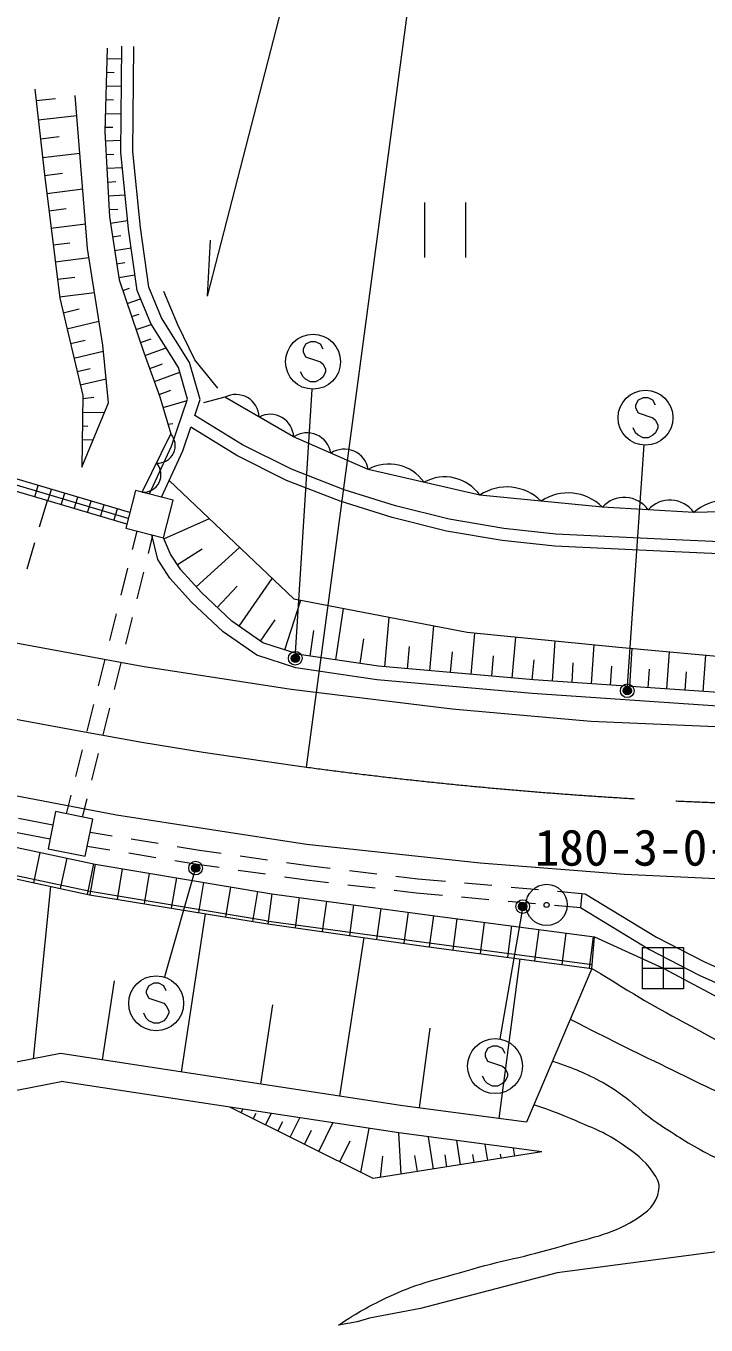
# Model space of a CAD drawing. Units: millimetres, scale not verified. Extents: x 40000 to 680000, y 20000 to 380000.
# Drawn here: x 304647 to 329398, y 236136 to 283390 of the extents above; entities that cross this region are included whole.
import ezdxf
from ezdxf.enums import TextEntityAlignment as Align

# ---------------------------------------------------------------- set-up
doc = ezdxf.new("R2010")
doc.units = ezdxf.units.MM
doc.header["$LTSCALE"] = 1000
doc.header["$PDMODE"] = 32
doc.header["$PDSIZE"] = 500
doc.linetypes.add('CHAIN', pattern=[18.5, 12, -1.5, 3.5, -1.5])
for name, color, linetype, lineweight in [('M-BGD', 7, 'Continuous', 13), ('M-BMK', 2, 'CHAIN', 13), ('M-BMK-ROW', 30, 'Continuous', 13), ('M-BMK-SRVR', 3, 'Continuous', 13), ('M-STR-HTXT', 7, 'Continuous', 13), ('M-STR-STRC', 7, 'Continuous', 13)]:
    doc.layers.add(name, color=color, linetype=linetype, lineweight=lineweight)
doc.layers.add('M-BMK-HTXT', color=7, linetype='Continuous')
doc.styles.add('ＭＳ ゴシック', font='')
doc.styles.get('ＭＳ ゴシック').set_extended_font_data('MS Gothic')

msp = doc.modelspace()

# ---------------------------------------------------------------- linework, layer by layer
at = {"layer": 'M-BGD'}
for p, q in [((307589, 282210), (308130, 282197)), ((307576, 281710), (307855, 281704)), ((307564, 281211), (308121, 281197)), ((305015, 280675), (305718, 280753)), ((307552, 280711), (307838, 280704)), ((305094, 279972), (306498, 280129)), ((307539, 280211), (308112, 280197)), ((305170, 279291), (305851, 279367)), ((307527, 279711), (307808, 279704)), ((307541, 279212), (308103, 279240)), ((305246, 278610), (306608, 278762)), ((307566, 278712), (307848, 278727)), ((305320, 277953), (305976, 278035)), ((307592, 278213), (308155, 278242)), ((305401, 277298), (306713, 277461)), ((307618, 277713), (307923, 277729)), ((307643, 277214), (308253, 277245)), ((319149, 276964), (319149, 274964)), ((320649, 276964), (320649, 274964)), ((305479, 276669), (306108, 276747)), ((307669, 276715), (307986, 276731)), ((305558, 276040), (306815, 276197)), ((307718, 276218), (308345, 276314)), ((305634, 275426), (306248, 275502)), ((307794, 275724), (308096, 275770)), ((307870, 275229), (308473, 275322)), ((305710, 274811), (306939, 274964)), ((307945, 274735), (308242, 274781)), ((305789, 274176), (306424, 274255)), ((308021, 274241), (308614, 274332)), ((305868, 273541), (307138, 273699)), ((308167, 273764), (308413, 273848)), ((308329, 273291), (308821, 273459)), ((306000, 272958), (306582, 273096)), ((308491, 272818), (308769, 272913)), ((306137, 272375), (307302, 272651)), ((308652, 272345), (309208, 272535)), ((306264, 271840), (306800, 271967)), ((308814, 271871), (309201, 272004)), ((306391, 271304), (307462, 271558)), ((308978, 271399), (309746, 271679)), ((306506, 270818), (306978, 270929)), ((309149, 270929), (309611, 271098)), ((309320, 270460), (310244, 270796)), ((306621, 270331), (307564, 270554)), ((306711, 269842), (307119, 269884)), ((309491, 269990), (309919, 270145)), ((309637, 269512), (310511, 269766)), ((306705, 269342), (307506, 269332)), ((309813, 268908), (309991, 268932)), ((306698, 268842), (306899, 268839)), ((308875, 266436), (309917, 268552)), ((306692, 268342), (307092, 268337)), ((308425, 265692), (303657, 267104)), ((308315, 265265), (303530, 266683)), ((308370, 265478), (303592, 266894)), ((304968, 266257), (305097, 266677)), ((305447, 266115), (305576, 266535)), ((305415, 266119), (305131, 265160)), ((305927, 265973), (306056, 266393)), ((306406, 265831), (306535, 266251)), ((306886, 265689), (307015, 266109)), ((307365, 265547), (307494, 265967)), ((307845, 265405), (307974, 265825)), ((309667, 264739), (311321, 265469)), ((308676, 265019), (308506, 264341)), ((309257, 264869), (309091, 264205)), ((304960, 264585), (304676, 263626)), ((310158, 263795), (311059, 264366)), ((310846, 262984), (312420, 264425)), ((308337, 263662), (308095, 262691)), ((308921, 263526), (308679, 262556)), ((312403, 261553), (313611, 263294)), ((311602, 262242), (312329, 263013)), ((314070, 260694), (314652, 262498)), ((307925, 262012), (307683, 261042)), ((308510, 261877), (308268, 260907)), ((313182, 261012), (313722, 261791)), ((315922, 260329), (316200, 262201)), ((317712, 260077), (317870, 261879)), ((314986, 260468), (315125, 261404)), ((319346, 259934), (319489, 261568)), ((316816, 260196), (316949, 261091)), ((320851, 259802), (320983, 261307)), ((322342, 259671), (322473, 261162)), ((323808, 259556), (323907, 261023)), ((325232, 259460), (325329, 260884)), ((318529, 260006), (318601, 260822)), ((320099, 259868), (320165, 260620)), ((321597, 259736), (321662, 260482)), ((326619, 259366), (326713, 260753)), ((327974, 259274), (328066, 260629)), ((329297, 259184), (329387, 260507)), ((307513, 260363), (307271, 259393)), ((308098, 260227), (307856, 259257)), ((323074, 259607), (323139, 260339)), ((324520, 259508), (324568, 260220)), ((325926, 259413), (325973, 260106)), ((327297, 259320), (327343, 259997)), ((328636, 259229), (328681, 259891)), ((307102, 258713), (306859, 257743)), ((307686, 258578), (307444, 257608)), ((306690, 257064), (306448, 256094)), ((307275, 256929), (307032, 255958)), ((306278, 255415), (306109, 254736)), ((306863, 255279), (306697, 254615)), ((304373, 254575), (305628, 254329)), ((304269, 254066), (305523, 253819)), ((306982, 254066), (307787, 253934)), ((308477, 253821), (309464, 253659)), ((306877, 253556), (307695, 253422)), ((308386, 253309), (309372, 253147)), ((310155, 253546), (310960, 253414)), ((310960, 253414), (311752, 253300)), ((310063, 253034), (310881, 252900)), ((310881, 252900), (311679, 252786)), ((312445, 253201), (313435, 253059)), ((314128, 252959), (314921, 252846)), ((314921, 252846), (315723, 252750)), ((312372, 252686), (313362, 252544)), ((314055, 252445), (314853, 252330)), ((316418, 252668), (317411, 252550)), ((318106, 252468), (318908, 252372)), ((318908, 252372), (319913, 252283)), ((304921, 245818), (305550, 252089)), ((314853, 252330), (315662, 252234)), ((316357, 252152), (317350, 252034)), ((318045, 251951), (318854, 251855)), ((320610, 252220), (321606, 252131)), ((322303, 252069), (323299, 251979)), ((323997, 251917), (325002, 251827)), ((318854, 251855), (319802, 251770)), ((320500, 251708), (321496, 251619)), ((322193, 251556), (323189, 251467)), ((323886, 251405), (324834, 251320)), ((324880, 251838), (324834, 251320)), ((310306, 245338), (311184, 251095)), ((319475, 251025), (319326, 249890)), ((316075, 244459), (316954, 250228)), ((321872, 243650), (322635, 249453)), ((325246, 249108), (322864, 243519)), ((307428, 245777), (307867, 248655)), ((313191, 244899), (313630, 247783)), ((318970, 244031), (319352, 246933)), ((312473, 243856), (312538, 243987)), ((312921, 243633), (313025, 243842)), ((313368, 243411), (313576, 243828)), ((313816, 243188), (313991, 243540)), ((314264, 242965), (314614, 243670)), ((315302, 242448), (315819, 243487)), ((314783, 242707), (315041, 243226)), ((316831, 241687), (317142, 243285)), ((318306, 241623), (318218, 243121)), ((319477, 241809), (319291, 242980)), ((316066, 242068), (316447, 242832)), ((320464, 241966), (320325, 242844)), ((321452, 242123), (321359, 242708)), ((322439, 242280), (322393, 242573)), ((317545, 241502), (317635, 242273)), ((318891, 241716), (318798, 242302)), ((319970, 241888), (319901, 242327)), ((320958, 242044), (320911, 242337)), ((321946, 242201), (321922, 242348))]:
    msp.add_line(p, q, dxfattribs=at)
for points in [[(309144, 266366), (309944, 268104), (310526, 269812), (310196, 270963), (309186, 272571), (308694, 273769), (308376, 276002), (308099, 278804), (308134, 282652)], [(310788, 269217), (310987, 269801), (310602, 271144), (309578, 272773), (309122, 273885), (308813, 276055), (308539, 278823), (308574, 282648)], [(307598, 282580), (307523, 279556), (307683, 276452), (308035, 274151), (308937, 271510), (309524, 269899), (309917, 268552)], [(304968, 281096), (305316, 277984), (305875, 273486), (306712, 269944), (306679, 267342)], [(306679, 267342), (307653, 269686), (307439, 271779), (306887, 275296), (306439, 280867)], [(311625, 270213), (310787, 271242), (310168, 272522), (309667, 273730)], [(333306, 265807), (328953, 265691), (325626, 265891), (321167, 266323), (317105, 267260), (314388, 268443), (311888, 269884), (311105, 269678)], [(333931, 264449), (328021, 264709), (323934, 264908), (322033, 265113), (320048, 265449), (318095, 265934), (316222, 266523), (314311, 267263), (312529, 268154), (310788, 269217)], [(309577, 266255), (310353, 267940), (310643, 268791)], [(333893, 264010), (328000, 264270), (323900, 264469), (321973, 264677), (319958, 265018), (317975, 265510), (316077, 266107), (314133, 266860), (312316, 267769), (310643, 268791)], [(309856, 266861), (314395, 262548), (320704, 261334), (326218, 260798), (335223, 259972), (335264, 260626), (335440, 261587)], [(382873, 266180), (377696, 264644), (372034, 263182), (366313, 261961), (360270, 260898), (353641, 260025), (347206, 259426), (341066, 259107), (335942, 259005), (329846, 259147), (323113, 259603), (317479, 260098), (314585, 260528), (313269, 260952), (312138, 261736), (311033, 262780), (310280, 263603), (309912, 264182), (309654, 264767)], [(383015, 265701), (377829, 264162), (372149, 262695), (366408, 261470), (360346, 260403), (353697, 259528), (347242, 258927), (341084, 258608), (335942, 258505), (329824, 258647), (323074, 259105), (317420, 259601), (314471, 260039), (313045, 260499), (311822, 261347), (310676, 262429), (309881, 263298), (309445, 263985), (309231, 264876)], [(287875, 257196), (292859, 256006), (302218, 253953), (307161, 252898), (313598, 251823), (319341, 251042), (325342, 250254)], [(302757, 252698), (306955, 251782), (313360, 250741), (319208, 249907), (325246, 249108), (325342, 250254)], [(325002, 251827), (327589, 250245), (329370, 249336), (331192, 248519), (333071, 247795), (334988, 247200), (336932, 246806), (338944, 246596), (349432, 247193)], [(324834, 251320), (327335, 249791), (329146, 248867), (330992, 248039), (332900, 247304), (334859, 246695), (336853, 246291), (338931, 246074), (349480, 246675)], [(322864, 243519), (318358, 244111), (305903, 246009), (301673, 245184), (290075, 248277), (286420, 250347)], [(325342, 250254), (327833, 249119), (329860, 248036), (333701, 246436), (337347, 245615), (341487, 245433), (349234, 246301)], [(286202, 249321), (289694, 247344), (301639, 244158), (305924, 244995)], [(323427, 242437), (318218, 243121), (305924, 244995)], [(323427, 242437), (317286, 241461), (312067, 244058)], [(363769, 243563), (356958, 241322), (350316, 240267), (337302, 239278), (330885, 238943), (323981, 238032), (319008, 236737), (317151, 236387), (316697, 236253), (316025, 236136)]]:
    msp.add_lwpolyline(points, dxfattribs=at)
for points in [[(309654, 264767), (310009, 266143), (308633, 266498), (308278, 265122)], [(305727, 254814), (305450, 253463), (306801, 253186), (307079, 254537)]]:
    msp.add_lwpolyline(points, close=True, dxfattribs=at)
for centre, radius, start, end in [((312288, 269133), 851, 2.0409, 118.0636), ((313538, 268413), 851, 2.0409, 118.0636), ((309446, 268126), 635, 265.471, 42.0709), ((314873, 267702), 886, 9.7327, 123.2043), ((316232, 267110), 886, 9.7327, 123.2043), ((308925, 267068), 635, 265.471, 42.0709), ((317860, 265898), 1558, 35.0144, 119.0041), ((319891, 265429), 1558, 35.0144, 119.0041), ((322150, 264853), 1768, 45.1635, 123.7683), ((324380, 264637), 1768, 45.1635, 123.7683), ((326418, 265174), 1068, 35.2713, 137.8493), ((328082, 265074), 1068, 35.2713, 137.8493), ((330076, 264439), 1682, 51.1857, 131.8829)]:
    msp.add_arc(centre, radius, start, end, dxfattribs=at)
for points, knots in [([(325246, 249108), (326959, 248060), (327433, 247764), (328884, 246990), (330189, 246294), (330895, 245837), (332278, 245313), (333817, 244729), (334727, 244496), (336352, 244235), (338402, 243905), (339587, 243949), (341663, 243995), (343961, 244045), (345285, 244868), (347534, 244394), (348121, 244271), (348493, 244165), (348931, 243755), (349191, 243513), (349302, 243379), (349496, 243043)], [0, 0, 0, 0, 1, 1, 1, 2, 2, 2, 3, 3, 3, 4, 4, 4, 5, 5, 5, 6, 6, 6, 7, 7, 7, 7]), ([(324458, 247261), (326030, 246460), (326441, 246251), (327726, 245632), (329027, 245006), (329741, 244617), (331080, 244075), (332383, 243547), (333111, 243218), (334475, 242877), (336048, 242484), (336972, 242457), (338588, 242318), (340720, 242135), (341967, 242489), (344059, 242038), (344827, 241873), (345587, 242023), (345936, 241319), (346176, 240836), (346125, 240414), (345996, 239939)], [0, 0, 0, 0, 1, 1, 1, 2, 2, 2, 3, 3, 3, 4, 4, 4, 5, 5, 5, 6, 6, 6, 7, 7, 7, 7]), ([(323809, 245736), (324669, 245443), (324961, 245323), (325649, 244953), (326553, 244467), (326906, 243958), (327765, 243396), (328451, 242948), (328834, 242692), (329563, 242318), (330556, 241808), (331152, 241604), (332158, 241120), (332724, 240847), (333450, 240932), (333596, 240401), (333679, 240099), (333391, 239870), (333157, 239602), (332815, 239211), (332497, 239156), (331971, 239000)], [0, 0, 0, 0, 1, 1, 1, 2, 2, 2, 3, 3, 3, 4, 4, 4, 5, 5, 5, 6, 6, 6, 7, 7, 7, 7]), ([(316025, 236136), (316794, 236637), (317057, 236781), (317757, 237121), (318826, 237640), (319498, 237762), (320637, 238100), (321990, 238502), (322784, 238598), (324135, 239006), (325195, 239325), (325859, 239383), (326803, 239960), (327271, 240246), (327591, 240514), (327682, 241054), (327726, 241318), (327612, 241482), (327460, 241701), (327129, 242177), (326833, 242361), (326362, 242699), (325760, 243132), (325350, 243264), (324670, 243560), (324081, 243817), (323866, 243895), (323131, 244146)], [0, 0, 0, 0, 1, 1, 1, 2, 2, 2, 3, 3, 3, 4, 4, 4, 5, 5, 5, 6, 6, 6, 7, 7, 7, 8, 8, 8, 9, 9, 9, 9])]:
    msp.add_open_spline(points, degree=3, knots=knots, dxfattribs=at)
at = {"layer": 'M-BMK'}
msp.add_lwpolyline([(275818, 265022), (278006, 264445), (280194, 263869), (282383, 263296), (284574, 262729), (286766, 262169), (288961, 261617), (291158, 261077), (293358, 260548), (295561, 260034), (297768, 259535), (299979, 259054), (302195, 258593), (304414, 258152), (306638, 257735), (308866, 257343), (311099, 256978), (313337, 256641), (314856, 256430)], dxfattribs=at)
msp.add_arc((336120, 415011), 160000, 262.3628, 288.53818, dxfattribs=at)
at = {"layer": 'M-BMK-ROW'}
for p, q in [((327083, 248369), (327083, 249869)), ((327083, 249869), (328583, 249869)), ((327833, 249869), (327833, 248369)), ((328583, 249869), (328583, 248369)), ((327083, 249119), (328583, 249119)), ((328583, 248369), (327083, 248369))]:
    msp.add_line(p, q, dxfattribs=at)
at = {"layer": 'M-BMK-SRVR'}
for radius in [750, 90]:
    msp.add_circle((323595, 251417), radius, dxfattribs=at)
at = {"layer": 'M-STR-HTXT'}
for p, q in [((311253, 273568), (316541, 294032)), ((314856, 256430), (318843, 286164)), ((311253, 273568), (311366, 275605)), ((314450, 260389), (315061, 270172)), ((326531, 259209), (327148, 268149)), ((305152, 253327), (304917, 252227)), ((306130, 253118), (305894, 252014)), ((307108, 252910), (306871, 251801)), ((307161, 252898), (306975, 251779)), ((302781, 252810), (306980, 251915)), ((308148, 252734), (307962, 251619)), ((309134, 252569), (308949, 251458)), ((310821, 252757), (309691, 248807)), ((310120, 252404), (309936, 251298)), ((306980, 251915), (313383, 250845)), ((311107, 252239), (310923, 251137)), ((312093, 252074), (311910, 250976)), ((313079, 251910), (312897, 250816)), ((313598, 251823), (313449, 250728)), ((314588, 251688), (314439, 250587)), ((315579, 251554), (315429, 250446)), ((316570, 251419), (316419, 250304)), ((317561, 251284), (317409, 250163)), ((318552, 251150), (318399, 250022)), ((322727, 251358), (321893, 246544)), ((313383, 250843), (319225, 250049)), ((320333, 250912), (320184, 249778)), ((321324, 250782), (321175, 249646)), ((322316, 250651), (322167, 249515)), ((323307, 250521), (323158, 249384)), ((319225, 250049), (325258, 249256)), ((324299, 250391), (324149, 249253)), ((325290, 250261), (325141, 249122))]:
    msp.add_line(p, q, dxfattribs=at)
for centre, radius in [((314450, 260389), 150), ((314450, 260389), 120), ((314450, 260389), 90), ((314450, 260389), 60), ((314450, 260389), 30), ((314450, 260389), 20), ((326531, 259209), 150), ((326531, 259209), 120), ((326531, 259209), 90), ((326531, 259209), 60), ((326531, 259209), 30), ((326531, 259209), 20), ((310821, 252757), 150), ((310821, 252757), 120), ((310821, 252757), 90), ((310821, 252757), 60), ((310821, 252757), 30), ((310821, 252757), 20), ((322727, 251358), 150), ((322727, 251358), 120), ((322727, 251358), 90), ((322727, 251358), 60), ((322727, 251358), 30), ((322727, 251358), 20)]:
    msp.add_circle(centre, radius, dxfattribs=at)
for p in [(314450, 260389), (326531, 259209), (310821, 252757), (322727, 251358)]:
    msp.add_point(p, dxfattribs=at)
at = {"layer": 'M-STR-STRC'}
for p, q in [((314821, 271813), (314731, 271632)), ((315003, 271904), (314821, 271813)), ((315185, 271904), (315003, 271904)), ((315367, 271813), (315185, 271904)), ((315458, 271632), (315367, 271813)), ((314731, 271632), (314731, 271541)), ((314731, 271541), (314821, 271359)), ((314821, 271359), (315367, 271177)), ((314731, 270632), (314640, 270813)), ((315367, 271177), (315458, 271086)), ((315458, 271086), (315549, 270904)), ((315549, 270813), (315458, 270632)), ((315549, 270904), (315549, 270813)), ((314821, 270541), (314731, 270632)), ((315003, 270450), (314821, 270541)), ((315185, 270450), (315003, 270450)), ((315367, 270541), (315185, 270450)), ((315458, 270632), (315367, 270541)), ((327104, 269868), (326922, 269777)), ((327286, 269868), (327104, 269868)), ((327467, 269777), (327286, 269868)), ((326922, 269777), (326831, 269595)), ((326831, 269595), (326831, 269504)), ((326831, 269504), (326922, 269322)), ((327558, 269595), (327467, 269777)), ((326922, 269322), (327467, 269140)), ((327467, 269140), (327558, 269050)), ((327558, 269050), (327649, 268868)), ((326831, 268595), (326740, 268777)), ((326922, 268504), (326831, 268595)), ((327104, 268413), (326922, 268504)), ((327286, 268413), (327104, 268413)), ((327467, 268504), (327286, 268413)), ((327558, 268595), (327467, 268504)), ((327649, 268777), (327558, 268595)), ((327649, 268868), (327649, 268777)), ((309295, 248566), (309113, 248476)), ((309477, 248566), (309295, 248566)), ((309659, 248476), (309477, 248566)), ((309113, 248476), (309023, 248294)), ((309023, 248294), (309023, 248203)), ((309023, 248203), (309113, 248021)), ((309750, 248294), (309659, 248476)), ((309113, 248021), (309659, 247839)), ((309659, 247839), (309750, 247748)), ((309750, 247748), (309841, 247566)), ((309023, 247294), (308932, 247476)), ((309113, 247203), (309023, 247294)), ((309295, 247112), (309113, 247203)), ((309659, 247203), (309477, 247112)), ((309750, 247294), (309659, 247203)), ((309841, 247476), (309750, 247294)), ((309841, 247566), (309841, 247476)), ((309477, 247112), (309295, 247112)), ((321629, 246281), (321448, 246190)), ((321811, 246281), (321629, 246281)), ((321993, 246190), (321811, 246281)), ((321448, 246190), (321357, 246009)), ((321357, 246009), (321357, 245918)), ((321357, 245918), (321448, 245736)), ((321448, 245736), (321993, 245554)), ((322084, 246009), (321993, 246190)), ((321993, 245554), (322084, 245463)), ((322084, 245463), (322175, 245281)), ((322175, 245281), (322175, 245190)), ((321357, 245009), (321266, 245190)), ((321448, 244918), (321357, 245009)), ((321629, 244827), (321448, 244918)), ((321811, 244827), (321629, 244827)), ((321993, 244918), (321811, 244827)), ((322084, 245009), (321993, 244918)), ((322175, 245190), (322084, 245009))]:
    msp.add_line(p, q, dxfattribs=at)
for points in [[(266041, 270450), (274256, 268279), (282606, 266070), (289869, 264208), (297907, 262311), (304079, 260993), (308880, 260103), (314296, 259270), (320153, 258555), (325203, 258098), (331448, 257835), (337219, 257756), (343808, 257893), (350137, 258367), (356554, 259088), (362476, 259961), (368990, 261199), (374212, 262388), (378882, 263677), (383296, 264993)], [(384743, 255845), (384929, 256581), (384864, 257430), (384377, 258092), (383603, 258636), (382927, 258904), (382143, 258874), (376608, 257335), (371445, 256083), (365709, 254915), (360230, 254027), (354130, 253257), (348519, 252704), (342918, 252372), (336596, 252238), (331048, 252303), (326433, 252521), (321180, 252931), (314855, 253621), (307937, 254685), (301254, 255957)]]:
    msp.add_lwpolyline(points, dxfattribs=at)
for centre in [(315094, 271177), (327195, 269140), (309386, 247839), (321720, 245554)]:
    msp.add_circle(centre, 1000, dxfattribs=at)

# ---------------------------------------------------------------- texts
at = {"layer": 'M-BMK-HTXT', "style": 'ＭＳ ゴシック'}
msp.add_text('180-3-0-2', height=1320, dxfattribs=at).set_placement((323160, 252450), align=Align.BOTTOM_LEFT)

doc.saveas('drawing.dxf')
